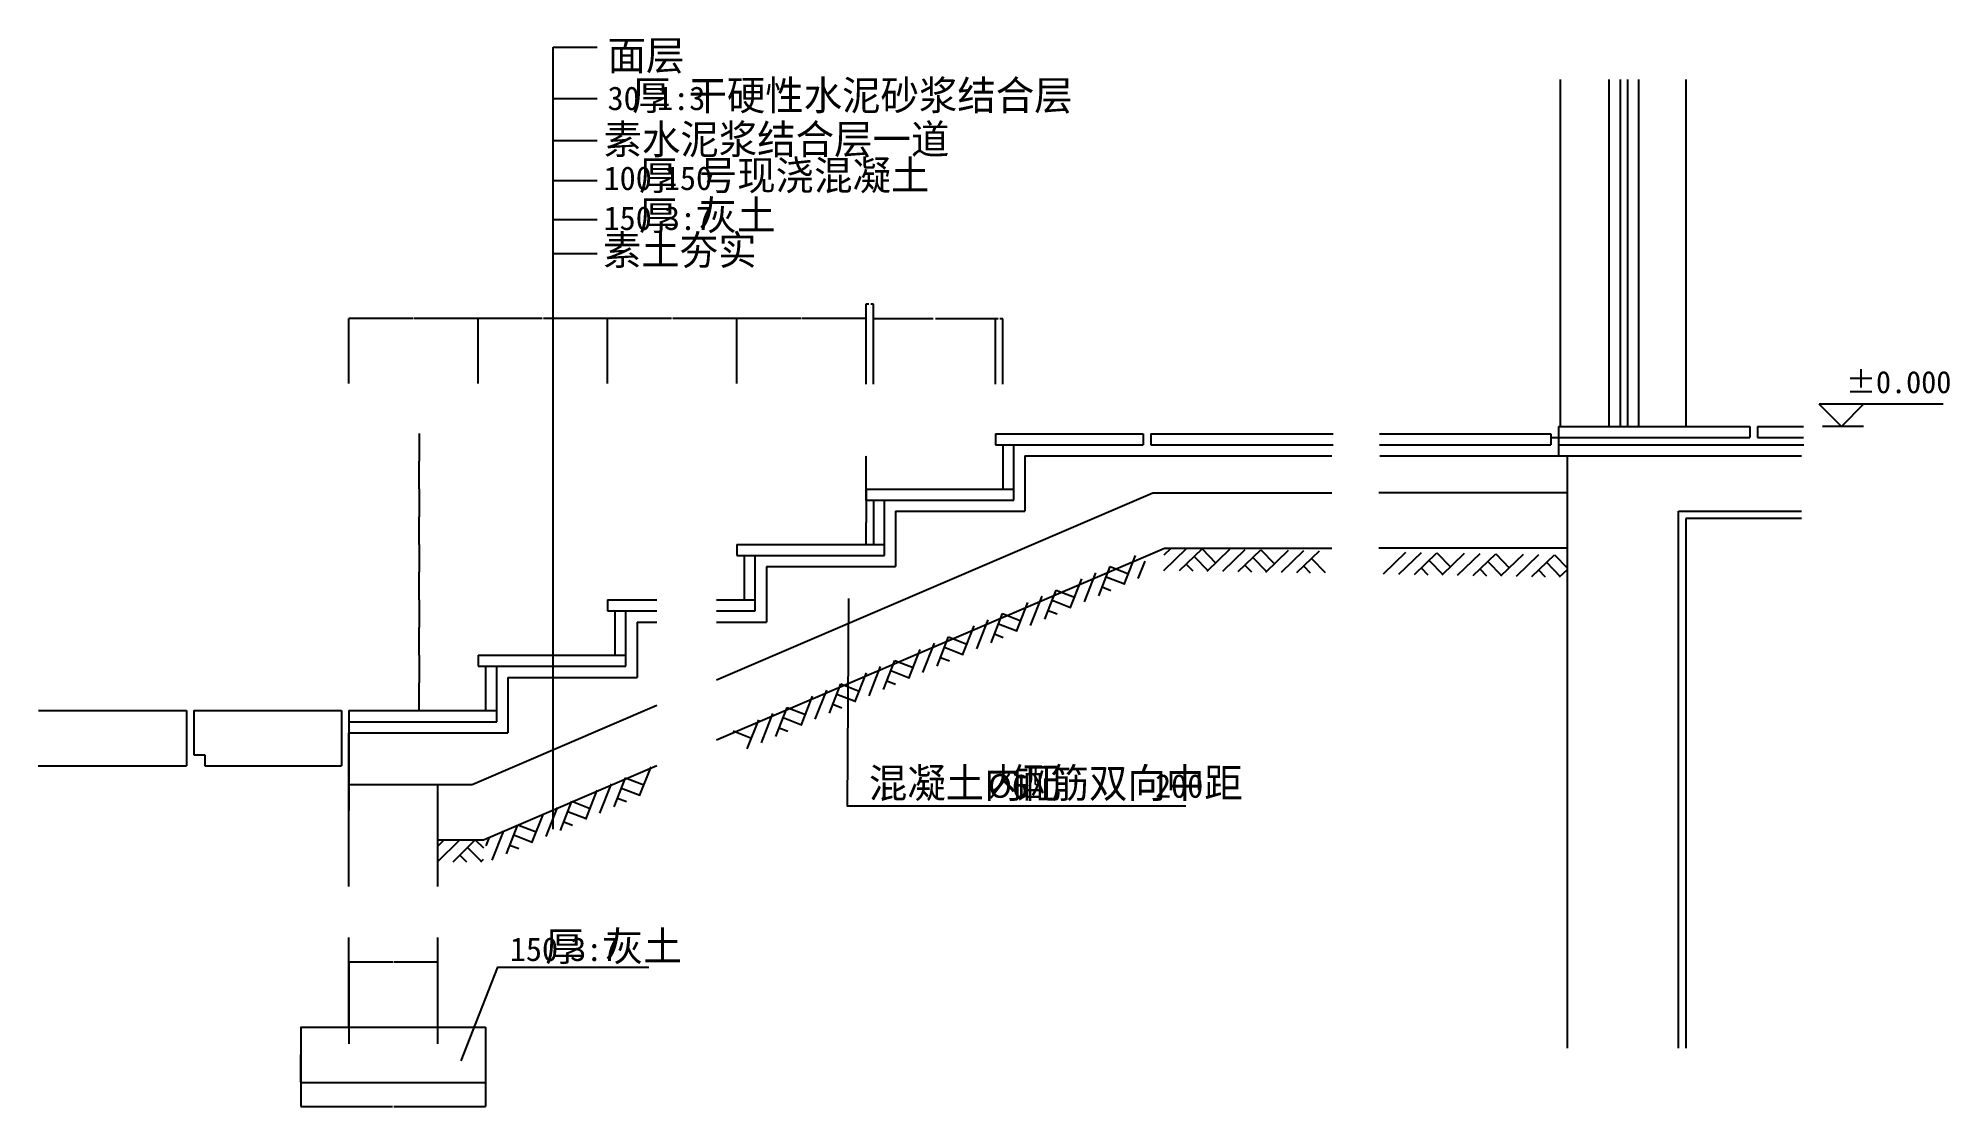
# Model space of a CAD drawing. Header units: metres. Extents: x 5431 to 10606, y 20445 to 23340.
import ezdxf

# ---------------------------------------------------------------- set-up
doc = ezdxf.new("R2010")
doc.units = ezdxf.units.M
for name, color, linetype in [('PUB_DIM', 3, 'Continuous'), ('PUB_HATCH', 7, 'Continuous'), ('PUB_TEXT', 7, 'Continuous'), ('S_SURFACE', 6, 'Continuous'), ('WALL', 255, 'Continuous'), ('WINDOW', 2, 'Continuous')]:
    doc.layers.add(name, color=color, linetype=linetype)
doc.dimstyles.get("Standard").update_dxf_attribs({"dimtxt": 2.5, "dimasz": 2.5, "dimexe": 1.25, "dimexo": 0.625, "dimtad": 1, "dimcen": 2.5, "dimazin": 3, "dimtfac": 1, "dimtmove": 0, "dimatfit": 3})

# ---------------------------------------------------------------- blocks, each defined once
blk = doc.blocks.new('*D1')
for p, q in [((6141.98, 20511.18), (6141.98, 20445.74)), ((6641.98, 20511.18), (6641.98, 20445.74)), ((6142.23, 20445.74), (6390.48, 20445.74)), ((6393.48, 20445.74), (6641.73, 20445.74))]:
    blk.add_line(p, q)
at = {"layer": 'Defpoints'}
for p in [(6141.98, 20511.18), (6641.98, 20511.18), (6141.98, 20445.74)]:
    blk.add_point(p, dxfattribs=at)
at = {"layer": 'PUB_DIM', "insert": (6391.98, 20445.74), "char_height": 1, "attachment_point": 5}
blk.add_mtext('500', dxfattribs=at)
blk = doc.blocks.new('*D2')
for p, q in [((6462.61, 21668.84), (6462.61, 21593.84)), ((6462.36, 21593.84), (6462.11, 21593.84)), ((6462.61, 21518.84), (6462.61, 21593.84)), ((6462.61, 21593.84), (6462.61, 21593.84)), ((6462.86, 21593.84), (6463.11, 21593.84))]:
    blk.add_line(p, q)
at = {"layer": 'Defpoints'}
for p in [(6462.61, 21668.84), (6462.61, 21593.84), (6462.61, 21518.84)]:
    blk.add_point(p, dxfattribs=at)
at = {"layer": 'PUB_DIM', "insert": (6462.61, 21594.965), "char_height": 1, "attachment_point": 5}
blk.add_mtext('0', dxfattribs=at)
blk = doc.blocks.new('*D3')
for p, q in [((6391.05, 20836.79), (6272.3, 20836.79)), ((6272.55, 20615.92), (6272.55, 20836.79)), ((6512.8, 20836.79), (6394.05, 20836.79)), ((6512.55, 20615.92), (6512.55, 20836.79))]:
    blk.add_line(p, q)
at = {"layer": 'Defpoints'}
for p in [(6512.55, 20836.79), (6272.55, 20615.92), (6512.55, 20615.92)]:
    blk.add_point(p, dxfattribs=at)
at = {"layer": 'PUB_DIM', "insert": (6392.55, 20836.79), "char_height": 1, "attachment_point": 5}
blk.add_mtext('240', dxfattribs=at)
blk = doc.blocks.new('*D4')
for p, q in [((6272.08, 21518.06), (6272.08, 21248.12)), ((6272.08, 21318.06), (6272.08, 21248.12)), ((6271.83, 21248.12), (6271.58, 21248.12)), ((6272.08, 21248.12), (6272.08, 21248.12)), ((6272.33, 21248.12), (6272.58, 21248.12))]:
    blk.add_line(p, q)
at = {"layer": 'Defpoints'}
for p in [(6272.08, 21518.06), (6272.08, 21318.06), (6272.08, 21248.12)]:
    blk.add_point(p, dxfattribs=at)
at = {"layer": 'PUB_DIM', "insert": (6272.08, 21249.245), "char_height": 1, "attachment_point": 5}
blk.add_mtext('0', dxfattribs=at)
blk = doc.blocks.new('*D5')
for p, q in [((6462.61, 22268.84), (6462.61, 22193.84)), ((6462.36, 22193.84), (6462.11, 22193.84)), ((6462.61, 22118.84), (6462.61, 22193.84)), ((6462.61, 22193.84), (6462.61, 22193.84)), ((6462.86, 22193.84), (6463.11, 22193.84))]:
    blk.add_line(p, q)
at = {"layer": 'Defpoints'}
for p in [(6462.61, 22268.84), (6462.61, 22193.84), (6462.61, 22118.84)]:
    blk.add_point(p, dxfattribs=at)
at = {"layer": 'PUB_DIM', "insert": (6462.61, 22194.965), "char_height": 1, "attachment_point": 5}
blk.add_mtext('0', dxfattribs=at)
blk = doc.blocks.new('*D6')
for p, q in [((6462.61, 21968.84), (6462.61, 21893.84)), ((6462.36, 21893.84), (6462.11, 21893.84)), ((6462.61, 21818.84), (6462.61, 21893.84)), ((6462.61, 21893.84), (6462.61, 21893.84)), ((6462.86, 21893.84), (6463.11, 21893.84))]:
    blk.add_line(p, q)
at = {"layer": 'Defpoints'}
for p in [(6462.61, 21968.84), (6462.61, 21893.84), (6462.61, 21818.84)]:
    blk.add_point(p, dxfattribs=at)
at = {"layer": 'PUB_DIM', "insert": (6462.61, 21894.965), "char_height": 1, "attachment_point": 5}
blk.add_mtext('0', dxfattribs=at)
blk = doc.blocks.new('*D7')
for p, q in [((6462.61, 21818.84), (6462.61, 21743.84)), ((6462.36, 21743.84), (6462.11, 21743.84)), ((6462.61, 21668.84), (6462.61, 21743.84)), ((6462.61, 21743.84), (6462.61, 21743.84)), ((6462.86, 21743.84), (6463.11, 21743.84))]:
    blk.add_line(p, q)
at = {"layer": 'Defpoints'}
for p in [(6462.61, 21818.84), (6462.61, 21743.84), (6462.61, 21668.84)]:
    blk.add_point(p, dxfattribs=at)
at = {"layer": 'PUB_DIM', "insert": (6462.61, 21744.965), "char_height": 1, "attachment_point": 5}
blk.add_mtext('0', dxfattribs=at)
blk = doc.blocks.new('*D8')
for p, q in [((6462.61, 22118.84), (6462.61, 22043.84)), ((6462.36, 22043.84), (6462.11, 22043.84)), ((6462.61, 21968.84), (6462.61, 22043.84)), ((6462.61, 22043.84), (6462.61, 22043.84)), ((6462.86, 22043.84), (6463.11, 22043.84))]:
    blk.add_line(p, q)
at = {"layer": 'Defpoints'}
for p in [(6462.61, 22118.84), (6462.61, 22043.84), (6462.61, 21968.84)]:
    blk.add_point(p, dxfattribs=at)
at = {"layer": 'PUB_DIM', "insert": (6462.61, 22044.965), "char_height": 1, "attachment_point": 5}
blk.add_mtext('0', dxfattribs=at)
blk = doc.blocks.new('*D9')
for p, q in [((6142.08, 20661.59), (6142.08, 20586.59)), ((6141.83, 20586.59), (6141.58, 20586.59)), ((6142.08, 20511.59), (6142.08, 20586.59)), ((6142.08, 20586.59), (6142.08, 20586.59)), ((6142.33, 20586.59), (6142.58, 20586.59))]:
    blk.add_line(p, q)
at = {"layer": 'Defpoints'}
for p in [(6142.08, 20661.59), (6142.08, 20586.59), (6142.08, 20511.59)]:
    blk.add_point(p, dxfattribs=at)
at = {"layer": 'PUB_DIM', "insert": (6142.08, 20587.715), "char_height": 1, "attachment_point": 5}
blk.add_mtext('0', dxfattribs=at)
blk = doc.blocks.new('*D10')
for p, q in [((7672.08, 22088.04), (7672.08, 22028.04)), ((7671.83, 22028.04), (7671.58, 22028.04)), ((7672.08, 21968.04), (7672.08, 22028.04)), ((7672.08, 22028.04), (7672.08, 22028.04)), ((7672.33, 22028.04), (7672.58, 22028.04))]:
    blk.add_line(p, q)
at = {"layer": 'Defpoints'}
for p in [(7672.08, 22088.04), (7672.08, 22028.04), (7672.08, 21968.04)]:
    blk.add_point(p, dxfattribs=at)
at = {"layer": 'PUB_DIM', "insert": (7672.08, 22029.165), "char_height": 1, "attachment_point": 5}
blk.add_mtext('0', dxfattribs=at)
blk = doc.blocks.new('*D11')
for p, q in [((7671.83, 22207.3), (7671.58, 22207.3)), ((7672.08, 22118.04), (7672.08, 22207.3)), ((7672.08, 22088.04), (7672.08, 22207.3)), ((7672.08, 22207.3), (7672.08, 22207.3)), ((7672.33, 22207.3), (7672.58, 22207.3))]:
    blk.add_line(p, q)
at = {"layer": 'Defpoints'}
for p in [(7672.08, 22207.3), (7672.08, 22118.04), (7672.08, 22088.04)]:
    blk.add_point(p, dxfattribs=at)
at = {"layer": 'PUB_DIM', "insert": (7672.08, 22208.425), "char_height": 1, "attachment_point": 5}
blk.add_mtext('0', dxfattribs=at)
blk = doc.blocks.new('*D12')
for p, q in [((6445.6, 22581.09), (6271.85, 22581.09)), ((6272.1, 22404.46), (6272.1, 22581.09)), ((6622.35, 22581.09), (6448.6, 22581.09)), ((6622.1, 22404.46), (6622.1, 22581.09))]:
    blk.add_line(p, q)
at = {"layer": 'Defpoints'}
for p in [(6622.1, 22581.09), (6272.1, 22404.46), (6622.1, 22404.46)]:
    blk.add_point(p, dxfattribs=at)
at = {"layer": 'PUB_DIM', "insert": (6447.1, 22581.09), "char_height": 1, "attachment_point": 5}
blk.add_mtext('350', dxfattribs=at)
blk = doc.blocks.new('*D13')
for p, q in [((8029.54, 22579.88), (8021.75, 22579.88)), ((8022, 22403.15), (8022, 22579.88)), ((8042.33, 22579.88), (8034.54, 22579.88)), ((8042.08, 22403.15), (8042.08, 22579.88))]:
    blk.add_line(p, q)
at = {"layer": 'Defpoints'}
for p in [(8042.08, 22579.88), (8022, 22403.15), (8042.08, 22403.15)]:
    blk.add_point(p, dxfattribs=at)
at = {"layer": 'PUB_DIM', "insert": (8032.04, 22579.88), "char_height": 1, "attachment_point": 5}
blk.add_mtext('20,08', dxfattribs=at)
blk = doc.blocks.new('*D14')
for p, q in [((7145.6, 22581.09), (6971.85, 22581.09)), ((6972.1, 22404.46), (6972.1, 22581.09)), ((7322.35, 22581.09), (7148.6, 22581.09)), ((7322.1, 22404.46), (7322.1, 22581.09))]:
    blk.add_line(p, q)
at = {"layer": 'Defpoints'}
for p in [(7322.1, 22581.09), (6972.1, 22404.46), (7322.1, 22404.46)]:
    blk.add_point(p, dxfattribs=at)
at = {"layer": 'PUB_DIM', "insert": (7147.1, 22581.09), "char_height": 1, "attachment_point": 5}
blk.add_mtext('350', dxfattribs=at)
blk = doc.blocks.new('*D15')
for p, q in [((6795.6, 22581.09), (6621.85, 22581.09)), ((6622.1, 22404.46), (6622.1, 22581.09)), ((6972.35, 22581.09), (6798.6, 22581.09)), ((6972.1, 22404.46), (6972.1, 22581.09))]:
    blk.add_line(p, q)
at = {"layer": 'Defpoints'}
for p in [(6972.1, 22581.09), (6622.1, 22404.46), (6972.1, 22404.46)]:
    blk.add_point(p, dxfattribs=at)
at = {"layer": 'PUB_DIM', "insert": (6797.1, 22581.09), "char_height": 1, "attachment_point": 5}
blk.add_mtext('350', dxfattribs=at)
blk = doc.blocks.new('*D16')
for p, q in [((7495.6, 22581.09), (7321.85, 22581.09)), ((7322.1, 22404.46), (7322.1, 22581.09)), ((7672.35, 22581.09), (7498.6, 22581.09)), ((7672.1, 22404.46), (7672.1, 22581.09))]:
    blk.add_line(p, q)
at = {"layer": 'Defpoints'}
for p in [(7672.1, 22581.09), (7322.1, 22404.46), (7672.1, 22404.46)]:
    blk.add_point(p, dxfattribs=at)
at = {"layer": 'PUB_DIM', "insert": (7497.1, 22581.09), "char_height": 1, "attachment_point": 5}
blk.add_mtext('350', dxfattribs=at)
blk = doc.blocks.new('*D17')
for p, q in [((7854.04, 22579.88), (7691.83, 22579.88)), ((7692.08, 22403.15), (7692.08, 22579.88)), ((8022.25, 22579.88), (7860.04, 22579.88)), ((8022, 22403.15), (8022, 22579.88))]:
    blk.add_line(p, q)
at = {"layer": 'Defpoints'}
for p in [(8022, 22579.88), (7692.08, 22403.15), (8022, 22403.15)]:
    blk.add_point(p, dxfattribs=at)
at = {"layer": 'PUB_DIM', "insert": (7857.04, 22579.88), "char_height": 1, "attachment_point": 5}
blk.add_mtext('329,92', dxfattribs=at)
blk = doc.blocks.new('*D18')
for p, q in [((7679.54, 22619.35), (7671.75, 22619.35)), ((7672, 22403.15), (7672, 22619.35)), ((7692.33, 22619.35), (7684.54, 22619.35)), ((7692.08, 22403.15), (7692.08, 22619.35))]:
    blk.add_line(p, q)
at = {"layer": 'Defpoints'}
for p in [(7692.08, 22619.35), (7672, 22403.15), (7692.08, 22403.15)]:
    blk.add_point(p, dxfattribs=at)
at = {"layer": 'PUB_DIM', "insert": (7682.04, 22619.35), "char_height": 1, "attachment_point": 5}
blk.add_mtext('20,08', dxfattribs=at)

msp = doc.modelspace()

# ---------------------------------------------------------------- linework, layer by layer
at = {"layer": 'PUB_DIM'}
for p, q in [((6825.12, 21197.14), (6825.12, 23315.65)), ((6825.12, 23315.65), (6943.83, 23315.65)), ((6825.12, 23176.61), (6943.83, 23176.61)), ((6825.12, 23062.6), (6943.83, 23062.6)), ((6825.12, 22954.15), (6943.83, 22954.15)), ((6825.12, 22848.48), (6943.83, 22848.48)), ((6825.12, 22756.71), (6943.83, 22756.71)), ((10312.27, 22288.44), (10252.27, 22348.44)), ((10587.7, 22348.44), (10252.27, 22348.44)), ((10372.27, 22348.44), (10312.27, 22288.44)), ((10372.27, 22288.44), (10261.19, 22288.44))]:
    msp.add_line(p, q, dxfattribs=at)
for points in [[(7624.45, 21822.56), (7620.79, 21260.27), (8537.58, 21260.27)], [(6576.36, 20569.78), (6675.65, 20823.36), (7083.86, 20823.36)]]:
    msp.add_lwpolyline(points, dxfattribs=at)
at = {"layer": 'PUB_HATCH'}
for p, q in [((8022.08, 22268.44), (8422.08, 22268.44)), ((8022.08, 22268.44), (8022.08, 22238.44)), ((8422.08, 22268.44), (8422.08, 22238.44)), ((8442.79, 22268.44), (8936.29, 22268.44)), ((8442.79, 22268.44), (8442.79, 22238.44)), ((9062.18, 22268.44), (9526.06, 22268.44)), ((9526.06, 22268.44), (9526.06, 22238.44)), ((9526.06, 22258.44), (10064.03, 22258.44)), ((9546.77, 22288.44), (10064.03, 22288.44)), ((9546.77, 22288.44), (9546.77, 22208.44)), ((10064.03, 22288.44), (10064.03, 22258.44)), ((10084.75, 22288.44), (10210.12, 22288.44)), ((10084.75, 22288.44), (10084.75, 22258.44)), ((10084.75, 22258.44), (10210.12, 22258.44)), ((8022.08, 22238.44), (8422.08, 22238.44)), ((8042.08, 22238.44), (8042.08, 22118.44)), ((8072.08, 22088.44), (8072.08, 22238.44)), ((8442.79, 22238.44), (8936.29, 22238.44)), ((9062.18, 22238.44), (9526.06, 22238.44)), ((9546.77, 22238.44), (10210.72, 22238.44)), ((7672.08, 22118.44), (8072.08, 22118.44)), ((7672.08, 22118.44), (7672.08, 22088.44)), ((7672.08, 22088.44), (8072.08, 22088.44)), ((7692.08, 22088.44), (7692.08, 21968.44)), ((7722.08, 21938.44), (7722.08, 22088.44)), ((7267.33, 21438.92), (8479.55, 21958.44)), ((7322.08, 21968.44), (7722.08, 21968.44)), ((7322.08, 21968.44), (7322.08, 21938.44)), ((8478.55, 21898.45), (8539.54, 21957.44)), ((8479.25, 21940.45), (8497.55, 21958.14)), ((8479.55, 21958.44), (8932.96, 21958.44)), ((8520.54, 21897.75), (8581.54, 21956.74)), ((8581.54, 21956.74), (8618.41, 21918.62)), ((8595.53, 21896.5), (8656.53, 21955.49)), ((8637.53, 21895.8), (8698.52, 21954.78)), ((8679.52, 21895.09), (8740.52, 21954.08)), ((8740.52, 21954.08), (8777.38, 21915.96)), ((8754.51, 21893.84), (8815.51, 21952.83)), ((8796.51, 21893.14), (8857.5, 21952.13)), ((8838.5, 21892.44), (8899.49, 21951.43)), ((9571.11, 21958.44), (9060.23, 21958.44)), ((9072.47, 21888.53), (9133.46, 21947.52)), ((9114.46, 21887.82), (9175.46, 21946.81)), ((9156.46, 21887.12), (9217.45, 21946.11)), ((9217.45, 21946.11), (9254.32, 21907.99)), ((9231.45, 21885.87), (9292.44, 21944.86)), ((9273.44, 21885.17), (9334.43, 21944.16)), ((9315.43, 21884.47), (9376.43, 21943.46)), ((9376.43, 21943.46), (9413.3, 21905.33)), ((9390.42, 21883.21), (9451.42, 21942.2)), ((9432.42, 21882.51), (9493.41, 21941.5)), ((9474.41, 21881.81), (9535.41, 21940.8)), ((9535.41, 21940.8), (9570.51, 21904.5)), ((7322.08, 21938.44), (7722.08, 21938.44)), ((7342.08, 21938.44), (7342.08, 21818.44)), ((7372.08, 21788.44), (7372.08, 21938.44)), ((8263.29, 21812.84), (8294.29, 21891.83)), ((8301.78, 21829.63), (8332.79, 21908.62)), ((8332.79, 21908.62), (8382.15, 21889.25)), ((8370.53, 21859.63), (8401.53, 21938.61)), ((8409.02, 21876.42), (8427.43, 21923.32)), ((8538.84, 21915.45), (8556.54, 21897.15)), ((8560.19, 21936.09), (8597.06, 21897.97)), ((8697.82, 21912.79), (8715.52, 21894.49)), ((8719.17, 21933.44), (8756.04, 21895.32)), ((8856.8, 21910.13), (8874.5, 21891.84)), ((8878.15, 21930.78), (8915.01, 21892.66)), ((9174.75, 21904.82), (9192.45, 21886.52)), ((9196.1, 21925.47), (9232.97, 21887.34)), ((9333.73, 21902.16), (9351.43, 21883.86)), ((9355.08, 21922.81), (9391.95, 21884.69)), ((9492.71, 21899.51), (9510.41, 21881.21)), ((9514.06, 21920.15), (9550.93, 21882.03)), ((9549.4, 21880.56), (9570.45, 21900.91)), ((8156.05, 21766.05), (8187.05, 21845.04)), ((8187.05, 21845.04), (8236.42, 21825.67)), ((8224.79, 21796.04), (8255.79, 21875.03)), ((8311.09, 21853.33), (8334.78, 21844.03)), ((8321.94, 21880.98), (8371.3, 21861.6)), ((6972.08, 21818.44), (7105.79, 21818.44)), ((6972.08, 21818.44), (6972.08, 21788.44)), ((6972.08, 21788.44), (7105.79, 21788.44)), ((6992.08, 21788.44), (6992.08, 21668.44)), ((7022.08, 21638.44), (7022.08, 21788.44)), ((7267.33, 21818.44), (7372.08, 21818.44)), ((7267.33, 21788.44), (7372.08, 21788.44)), ((8079.06, 21732.46), (8110.06, 21811.45)), ((8117.55, 21749.26), (8148.56, 21828.25)), ((8165.35, 21789.75), (8189.05, 21780.45)), ((8176.2, 21817.4), (8225.57, 21798.02)), ((7933.32, 21668.88), (7964.33, 21747.87)), ((7971.82, 21685.68), (8002.82, 21764.66)), ((8010.32, 21702.47), (8041.32, 21781.46)), ((8030.47, 21753.81), (8079.83, 21734.44)), ((8041.32, 21781.46), (8090.68, 21762.08)), ((7787.59, 21605.3), (7818.59, 21684.29)), ((7826.09, 21622.1), (7857.09, 21701.08)), ((7864.58, 21638.89), (7895.58, 21717.88)), ((7884.73, 21690.23), (7934.1, 21670.86)), ((7895.58, 21717.88), (7944.95, 21698.5)), ((8019.62, 21726.17), (8043.31, 21716.87)), ((6622.08, 21668.44), (7022.08, 21668.44)), ((6622.08, 21668.44), (6622.08, 21638.44)), ((6622.08, 21638.44), (7022.08, 21638.44)), ((6642.08, 21638.44), (6642.08, 21518.44)), ((6672.08, 21488.44), (6672.08, 21638.44)), ((7680.35, 21558.52), (7711.35, 21637.5)), ((7718.85, 21575.31), (7749.85, 21654.3)), ((7749.85, 21654.3), (7799.22, 21634.92)), ((7873.88, 21662.59), (7897.58, 21653.29)), ((7573.11, 21511.73), (7604.11, 21590.72)), ((7604.11, 21590.72), (7653.48, 21571.34)), ((7641.86, 21541.72), (7672.86, 21620.71)), ((7728.15, 21599.01), (7751.84, 21589.71)), ((7739, 21626.65), (7788.37, 21607.28)), ((7427.38, 21448.15), (7458.38, 21527.14)), ((7458.38, 21527.14), (7507.75, 21507.76)), ((7496.12, 21478.14), (7527.12, 21557.13)), ((7534.62, 21494.94), (7565.62, 21573.92)), ((7582.41, 21535.43), (7606.11, 21526.13)), ((7593.26, 21563.07), (7642.63, 21543.7)), ((6272.08, 21518.44), (6672.08, 21518.44)), ((6272.08, 21518.44), (6272.08, 21488.44)), ((6272.08, 21488.44), (6672.08, 21488.44)), ((7350.39, 21414.56), (7381.39, 21493.55)), ((7388.88, 21431.35), (7419.88, 21510.34)), ((7447.53, 21499.49), (7496.9, 21480.12)), ((7312.65, 21463.56), (7362.01, 21444.18)), ((7436.68, 21471.85), (7460.38, 21462.55)), ((6636.22, 21168.44), (7105.79, 21369.69)), ((6951.68, 21240.61), (6982.68, 21319.6)), ((6990.18, 21257.41), (7021.18, 21336.39)), ((7021.18, 21336.39), (7070.54, 21317.02)), ((7058.92, 21287.4), (7089.92, 21366.38)), ((6844.44, 21193.83), (6875.44, 21272.81)), ((6875.44, 21272.81), (6924.81, 21253.44)), ((6913.19, 21223.82), (6944.19, 21302.8)), ((6999.48, 21281.1), (7023.17, 21271.8)), ((7010.33, 21308.75), (7059.69, 21289.37)), ((6767.45, 21160.24), (6798.45, 21239.22)), ((6805.95, 21177.03), (6836.95, 21256.02)), ((6853.74, 21217.52), (6877.44, 21208.22)), ((6864.59, 21245.17), (6913.96, 21225.79)), ((6512.08, 21150.44), (6530.08, 21168.44)), ((6512.08, 21108.44), (6572.08, 21168.44)), ((6512.08, 21168.44), (6636.22, 21168.44)), ((6554.08, 21108.44), (6614.08, 21168.44)), ((6614.08, 21168.44), (6636.22, 21146.31)), ((6643.42, 21151.95), (6652.72, 21175.64)), ((6660.21, 21113.45), (6691.21, 21192.44)), ((6698.71, 21130.25), (6729.71, 21209.23)), ((6718.86, 21181.59), (6768.23, 21162.21)), ((6729.71, 21209.23), (6779.08, 21189.86)), ((6572.08, 21126.44), (6590.08, 21108.44)), ((6593.08, 21147.44), (6630.58, 21109.94)), ((6629.08, 21108.44), (6636.22, 21115.58)), ((6708.01, 21153.94), (6731.7, 21144.64))]:
    msp.add_line(p, q, dxfattribs=at)
at = {"layer": 'S_SURFACE'}
for p, q in [((9551.11, 23228), (9551.11, 22288.44)), ((9891.11, 23228), (9891.11, 22288.44)), ((9891.11, 22038.44), (9891.11, 20603.67)), ((10203.95, 22038.44), (9891.11, 22038.44))]:
    msp.add_line(p, q, dxfattribs=at)
at = {"layer": 'WALL'}
for p, q in [((8102.08, 22208.44), (8932.96, 22208.44)), ((8102.08, 22208.44), (8102.08, 22058.44)), ((9062.63, 22208.44), (10203.95, 22208.44)), ((9571.11, 20603.67), (9571.11, 22208.44)), ((7267.33, 21602.12), (8448.76, 22108.44)), ((8448.76, 22108.44), (8932.96, 22108.44)), ((9571.11, 22108.44), (9060.23, 22108.44)), ((7752.08, 22058.44), (8102.08, 22058.44)), ((7752.08, 22058.44), (7752.08, 21908.44)), ((9871.11, 20603.67), (9871.11, 22058.44)), ((9871.11, 22058.44), (10203.95, 22058.44)), ((7402.08, 21908.44), (7752.08, 21908.44)), ((7402.08, 21908.44), (7402.08, 21758.44)), ((7052.08, 21758.44), (7052.08, 21608.44)), ((7052.08, 21758.44), (7105.79, 21758.44)), ((7267.33, 21758.44), (7402.08, 21758.44)), ((6702.08, 21608.44), (7052.08, 21608.44)), ((6702.08, 21608.44), (6702.08, 21458.44)), ((6605.43, 21318.44), (7105.79, 21532.89)), ((5432.08, 21518.44), (5832.08, 21518.44)), ((5832.08, 21518.44), (5832.08, 21368.44)), ((5852.08, 21518.44), (6252.08, 21518.44)), ((5852.08, 21518.44), (5852.08, 21398.44)), ((6252.08, 21518.44), (6252.08, 21368.44)), ((6272.08, 21041.7), (6272.08, 21458.44)), ((6272.08, 21458.44), (6702.08, 21458.44)), ((5852.08, 21398.44), (5882.08, 21398.44)), ((5882.08, 21398.44), (5882.08, 21368.44)), ((5431.06, 21368.44), (5832.08, 21368.44)), ((5882.08, 21368.44), (6252.08, 21368.44)), ((6272.08, 21318.44), (6605.43, 21318.44)), ((6512.08, 21318.44), (6512.08, 21041.7)), ((6272.08, 20661.18), (6272.08, 20903.33)), ((6512.08, 20903.33), (6512.08, 20661.18)), ((6142.08, 20661.18), (6642.08, 20661.18)), ((6142.08, 20661.18), (6142.08, 20511.18)), ((6642.08, 20661.18), (6642.08, 20511.18)), ((6142.08, 20511.18), (6642.08, 20511.18))]:
    msp.add_line(p, q, dxfattribs=at)
at = {"layer": 'WINDOW'}
for p, q in [((9683.18, 23228), (9683.18, 22288.44)), ((9713.18, 23228), (9713.18, 22288.44)), ((9733.18, 23228), (9733.18, 22288.44)), ((9763.18, 23228), (9763.18, 22288.44))]:
    msp.add_line(p, q, dxfattribs=at)

# ---------------------------------------------------------------- texts
at = {"layer": 'PUB_DIM'}
msp.add_text('%%p0.000', height=60, dxfattribs=at).set_placement((10324.27, 22378.44))
at = {"layer": 'PUB_TEXT'}
for s, height, p in [('面层', 80, (6972.26, 23253.66)), ('干硬性水泥砂浆结合层', 80, (7191.23, 23145.36)), ('30', 64, (6972.26, 23145.36)), ('厚', 80, (7038.61, 23145.36)), ('1:3', 64, (7106.28, 23145.36)), ('素水泥浆结合层一道', 80, (6961.42, 23026.23)), ('100', 64, (6961.42, 22928.76)), ('厚', 80, (7057.03, 22928.76)), ('150', 64, (7124.7, 22928.76)), ('号现浇混凝土', 80, (7219.3, 22928.76)), ('150', 64, (6961.42, 22820.46)), ('厚', 80, (7057.03, 22820.46)), ('3:7', 64, (7124.7, 22820.46)), ('灰土', 80, (7218.98, 22820.46)), ('素土夯实', 80, (6959.78, 22725.96)), ('混凝土内配', 80, (7679.62, 21282.32)), ('钢筋双向中距', 80, (8067.61, 21282.32)), ('%%c6', 64, (8002.28, 21282.32)), ('200', 64, (8454.28, 21282.32)), ('厚', 80, (6803.28, 20840.01)), ('灰土', 80, (6965.23, 20840.01)), ('150', 64, (6707.67, 20840.01)), ('3:7', 64, (6870.95, 20840.01))]:
    msp.add_text(s, height=height, dxfattribs=at).set_placement(p)

# ---------------------------------------------------------------- dimensions: what is measured, and where the dimension line sits
at = {"layer": 'PUB_DIM'}
for base, p1, p2, picture, middle in [((7692.08, 22619.35), (7692.08, 22403.15), (7672, 22403.15), '*D18', (7682.04, 22619.35)), ((6622.1, 22581.09), (6622.1, 22404.46), (6272.1, 22404.46), '*D12', (6447.1, 22581.09)), ((6972.1, 22581.09), (6972.1, 22404.46), (6622.1, 22404.46), '*D15', (6797.1, 22581.09)), ((7322.1, 22581.09), (7322.1, 22404.46), (6972.1, 22404.46), '*D14', (7147.1, 22581.09)), ((7672.1, 22581.09), (7672.1, 22404.46), (7322.1, 22404.46), '*D16', (7497.1, 22581.09)), ((8022, 22579.88), (8022, 22403.15), (7692.08, 22403.15), '*D17', (7857.04, 22579.88)), ((8042.08, 22579.88), (8042.08, 22403.15), (8022, 22403.15), '*D13', (8032.04, 22579.88)), ((6462.61, 22193.84), (6462.61, 22268.84), (6462.61, 22118.84), '*D5', (6462.61, 22194.965)), ((7672.08, 22207.3), (7672.08, 22118.04), (7672.08, 22088.04), '*D11', (7672.08, 22208.425)), ((6462.61, 22043.84), (6462.61, 22118.84), (6462.61, 21968.84), '*D8', (6462.61, 22044.965)), ((7672.08, 22028.04), (7672.08, 22088.04), (7672.08, 21968.04), '*D10', (7672.08, 22029.165)), ((6462.61, 21893.84), (6462.61, 21968.84), (6462.61, 21818.84), '*D6', (6462.61, 21894.965)), ((6462.61, 21743.84), (6462.61, 21818.84), (6462.61, 21668.84), '*D7', (6462.61, 21744.965)), ((6462.61, 21593.84), (6462.61, 21668.84), (6462.61, 21518.84), '*D2', (6462.61, 21594.965)), ((6272.08, 21248.12), (6272.08, 21518.06), (6272.08, 21318.06), '*D4', (6272.08, 21249.245)), ((6512.55, 20836.79), (6512.55, 20615.92), (6272.55, 20615.92), '*D3', (6392.55, 20836.79)), ((6142.08, 20586.59), (6142.08, 20661.59), (6142.08, 20511.59), '*D9', (6142.08, 20587.715)), ((6141.98, 20445.74), (6141.98, 20511.18), (6641.98, 20511.18), '*D1', (6391.98, 20445.74))]:
    dim = msp.add_linear_dim(base=base, p1=p1, p2=p2, dimstyle='Standard', dxfattribs=at)
    dim.commit()
    dim.dimension.update_dxf_attribs({"geometry": picture, "text_midpoint": middle})

doc.saveas('drawing.dxf')
